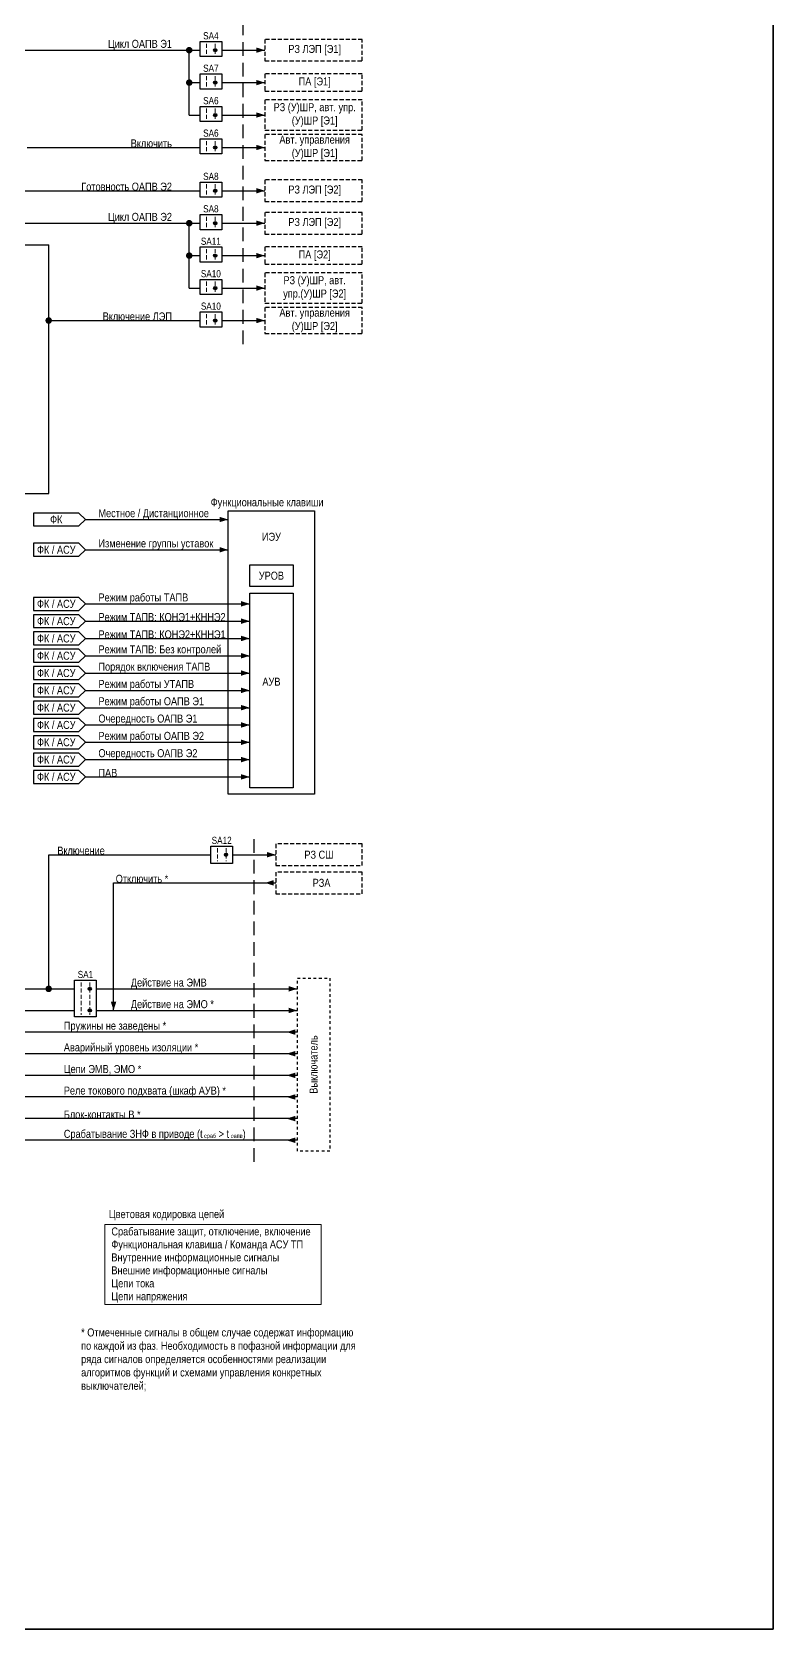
# Model space of a CAD drawing. Header units: millimetres. Extents: x -14593 to 14732, y -17400 to 5232.
# Drawn here: x 2542 to 2885, y -12940 to -12202 of the extents above; entities that cross this region are included whole.
import ezdxf
from ezdxf.enums import TextEntityAlignment as Align

# ---------------------------------------------------------------- set-up
doc = ezdxf.new("R2010")
doc.units = ezdxf.units.MM
doc.linetypes.add('JIS_02_1.2', pattern=[2.5, 1.25, -1.25])
doc.linetypes.add('штриховая2', pattern=[9.525, 6.35, -3.175])
for name, color, linetype, lineweight in [('Основная', 7, 'Continuous', 30), ('Отключение_включение', 1, 'Continuous', 30), ('Тонкая', 7, 'Continuous', 18), ('Цепи внешние', 84, 'Continuous', 30), ('Цепи внутренние', 5, 'Continuous', 30), ('Цепи ТН', 200, 'Continuous', 30), ('Цепи ТТ', 23, 'Continuous', 30), ('Цепь - ФК и АСУ', 132, 'Continuous', 30), ('Штриховая', 7, 'штриховая2', 20)]:
    doc.layers.add(name, color=color, linetype=linetype, lineweight=lineweight)
doc.layers.add('Рамка', color=8, linetype='Continuous', lineweight=35, plot=False)
doc.styles.add('Narrow', font='ARIALN.TTF')

# ---------------------------------------------------------------- blocks, each defined once
blk = doc.blocks.new('Point')
at = {"layer": 'Основная', "color": 0, "const_width": 1.5}
blk.add_lwpolyline([(-0.75, 0, 1), (0.75, 0, 1)], format="xyb", close=True, dxfattribs=at)

msp = doc.modelspace()

# ---------------------------------------------------------------- hatches: boundary and pattern name
at = {"layer": 'Тонкая', "lineweight": 25, "ltscale": 0.25}
h = msp.add_hatch(color=256, dxfattribs=at)
edge = h.paths.add_edge_path()
edge.add_arc((2627, -12210), 0.75, 0, 360)
h = msp.add_hatch(color=256, dxfattribs=at)
edge = h.paths.add_edge_path()
edge.add_arc((2627, -12225), 0.75, 0, 360)
h = msp.add_hatch(color=256, dxfattribs=at)
edge = h.paths.add_edge_path()
edge.add_arc((2627, -12240), 0.75, 0, 360)
h = msp.add_hatch(color=256, dxfattribs=at)
edge = h.paths.add_edge_path()
edge.add_arc((2627, -12255), 0.75, 0, 360)
h = msp.add_hatch(color=256, dxfattribs=at)
edge = h.paths.add_edge_path()
edge.add_arc((2627, -12275), 0.75, 0, 360)
h = msp.add_hatch(color=256, dxfattribs=at)
edge = h.paths.add_edge_path()
edge.add_arc((2627, -12290), 0.75, 0, 360)
h = msp.add_hatch(color=256, dxfattribs=at)
edge = h.paths.add_edge_path()
edge.add_arc((2627, -12305), 0.75, 0, 360)
h = msp.add_hatch(color=256, dxfattribs=at)
edge = h.paths.add_edge_path()
edge.add_arc((2627, -12320), 0.75, 0, 360)
h = msp.add_hatch(color=256, dxfattribs=at)
edge = h.paths.add_edge_path()
edge.add_arc((2627, -12335), 0.75, 0, 360)
h = msp.add_hatch(color=256, dxfattribs=at)
edge = h.paths.add_edge_path()
edge.add_arc((2632, -12582), 0.75, 0, 360)
h = msp.add_hatch(color=256, dxfattribs=at)
edge = h.paths.add_edge_path()
edge.add_arc((2569, -12644), 0.75, 0, 360)
h = msp.add_hatch(color=256, dxfattribs=at)
edge = h.paths.add_edge_path()
edge.add_arc((2569, -12654), 0.75, 0, 360)

# ---------------------------------------------------------------- linework, layer by layer
at = {"layer": 'Основная'}
for points in [[(2620, -12206), (2630, -12206), (2630, -12213), (2620, -12213)], [(2620, -12221), (2630, -12221), (2630, -12228), (2620, -12228)], [(2620, -12236), (2630, -12236), (2630, -12243), (2620, -12243)], [(2620, -12251), (2630, -12251), (2630, -12258), (2620, -12258)], [(2620, -12271), (2630, -12271), (2630, -12278), (2620, -12278)], [(2620, -12286), (2630, -12286), (2630, -12293), (2620, -12293)], [(2620, -12301), (2630, -12301), (2630, -12308), (2620, -12308)], [(2620, -12316), (2630, -12316), (2630, -12323), (2620, -12323)], [(2620, -12331), (2630, -12331), (2630, -12338), (2620, -12338)], [(2633, -12423), (2673, -12423), (2673, -12554), (2633, -12554)], [(2625, -12578), (2635, -12578), (2635, -12586), (2625, -12586)], [(2562, -12640), (2572, -12640), (2572, -12657), (2562, -12657)]]:
    msp.add_lwpolyline(points, close=True, dxfattribs=at)
at = {"layer": 'Основная', "ltscale": 0.3}
for points in [[(2643, -12448), (2663, -12448), (2663, -12458), (2643, -12458)], [(2643, -12461), (2663, -12461), (2663, -12551), (2643, -12551)]]:
    msp.add_lwpolyline(points, close=True, dxfattribs=at)
at = {"layer": 'Отключение_включение'}
for points in [[(2540, -12255), (2620, -12255)], [(2465, -12300), (2550, -12300)], [(2550, -12415), (2550, -12300)], [(2550, -12335), (2620, -12335)], [(2465, -12415), (2550, -12415)], [(2580, -12595), (2655, -12595)]]:
    msp.add_lwpolyline(points, dxfattribs=at)
at = {"layer": 'Отключение_включение', "ltscale": 0.3}
for points in [[(2580, -12654), (2580, -12595)], [(2500, -12644), (2562, -12644)], [(2572, -12644), (2665, -12644)], [(2510, -12654), (2562, -12654)], [(2572, -12654), (2665, -12654)]]:
    msp.add_lwpolyline(points, dxfattribs=at)
for points in [[(2650, -12595, 0, 2.5, 0), (2654, -12595, 0, 0, 0)], [(2580, -12654, 0, 2.5, 0), (2580, -12650, 0, 0, 0)], [(2665, -12644, 0, 2.5, 0), (2661, -12644, 0, 0, 0)], [(2665, -12654, 0, 2.5, 0), (2661, -12654, 0, 0, 0)]]:
    msp.add_lwpolyline(points, format="xyseb", dxfattribs=at)
at = {"layer": 'Рамка', "color": 1}
msp.add_lwpolyline([(2091, -11961), (2885, -11961), (2885, -12940), (2091, -12940)], close=True, dxfattribs=at)
at = {"layer": 'Тонкая', "ltscale": 0.3}
msp.add_lwpolyline([(2576, -12753), (2676, -12753), (2676, -12790), (2576, -12790)], close=True, dxfattribs=at)
at = {"layer": 'Тонкая', "lineweight": 25, "ltscale": 0.25}
for centre in [(2627, -12210), (2627, -12225), (2627, -12240), (2627, -12255), (2627, -12275), (2627, -12290), (2627, -12305), (2627, -12320), (2627, -12335), (2632, -12582), (2569, -12644), (2569, -12654)]:
    msp.add_circle(centre, 0.75, dxfattribs=at)
at = {"layer": 'Цепи внешние', "linetype": 'штриховая2', "ltscale": 0.3}
for points in [[(2695, -12205), (2650, -12205), (2650, -12215), (2695, -12215)], [(2695, -12221), (2650, -12221), (2650, -12229), (2695, -12229)], [(2695, -12233), (2650, -12233), (2650, -12247), (2695, -12247)], [(2695, -12249), (2650, -12249), (2650, -12261), (2695, -12261)], [(2695, -12270), (2650, -12270), (2650, -12280), (2695, -12280)], [(2695, -12285), (2650, -12285), (2650, -12295), (2695, -12295)], [(2695, -12301), (2650, -12301), (2650, -12309), (2695, -12309)], [(2695, -12313), (2650, -12313), (2650, -12327), (2695, -12327)], [(2695, -12329), (2650, -12329), (2650, -12341), (2695, -12341)], [(2695, -12577), (2655, -12577), (2655, -12587), (2695, -12587)], [(2695, -12590), (2655, -12590), (2655, -12600), (2695, -12600)]]:
    msp.add_lwpolyline(points, close=True, dxfattribs=at)
at = {"layer": 'Цепи внешние', "ltscale": 0.3}
for points in [[(2630, -12210), (2650, -12210)], [(2630, -12225), (2650, -12225)], [(2630, -12240), (2650, -12240)], [(2630, -12255), (2650, -12255)], [(2630, -12275), (2650, -12275)], [(2630, -12290), (2650, -12290)], [(2630, -12305), (2650, -12305)], [(2630, -12320), (2650, -12320)], [(2630, -12335), (2650, -12335)], [(2635, -12582), (2655, -12582)], [(2665, -12664), (2475, -12664)], [(2665, -12674), (2475, -12674)], [(2665, -12684), (2665, -12684), (2665, -12684), (2475, -12684)], [(2665, -12694), (2665, -12694), (2665, -12694), (2475, -12694)], [(2665, -12704), (2665, -12704), (2665, -12704), (2475, -12704)]]:
    msp.add_lwpolyline(points, dxfattribs=at)
for points in [[(2650, -12210, 0, 2.5, 0), (2646, -12210, 0, 0, 0)], [(2650, -12225, 0, 2.5, 0), (2646, -12225, 0, 0, 0)], [(2650, -12240, 0, 2.5, 0), (2646, -12240, 0, 0, 0)], [(2650, -12255, 0, 2.5, 0), (2646, -12255, 0, 0, 0)], [(2650, -12275, 0, 2.5, 0), (2646, -12275, 0, 0, 0)], [(2650, -12290, 0, 2.5, 0), (2646, -12290, 0, 0, 0)], [(2650, -12305, 0, 2.5, 0), (2646, -12305, 0, 0, 0)], [(2650, -12320, 0, 2.5, 0), (2646, -12320, 0, 0, 0)], [(2650, -12335, 0, 2.5, 0), (2646, -12335, 0, 0, 0)], [(2655, -12582, 0, 2.5, 0), (2651, -12582, 0, 0, 0)], [(2660, -12664, 0, 2.5, 0), (2664, -12664, 0, 0, 0)], [(2660, -12674, 0, 2.5, 0), (2664, -12674, 0, 0, 0)], [(2660, -12684, 0, 2.5, 0), (2664, -12684, 0, 0, 0)], [(2660, -12694, 0, 2.5, 0), (2664, -12694, 0, 0, 0)], [(2660, -12704, 0, 2.5, 0), (2664, -12704, 0, 0, 0)], [(2660, -12714, 0, 2.5, 0), (2664, -12714, 0, 0, 0)]]:
    msp.add_lwpolyline(points, format="xyseb", dxfattribs=at)
at = {"layer": 'Цепи внешние', "linetype": 'JIS_02_1.2'}
msp.add_lwpolyline([(2665, -12639), (2680, -12639), (2680, -12719), (2665, -12719)], close=True, dxfattribs=at)
at = {"layer": 'Цепи внешние'}
msp.add_lwpolyline([(2665, -12714), (2475, -12714)], dxfattribs=at)
at = {"layer": 'Цепи внутренние', "linetype": 'штриховая2'}
for points in [[(2640, -12346), (2640, -12123)], [(2645, -12724), (2645, -12572)]]:
    msp.add_lwpolyline(points, dxfattribs=at)
at = {"layer": 'Цепи внутренние', "ltscale": 0.3}
for points in [[(2520, -12210), (2620, -12210)], [(2615, -12225), (2620, -12225)], [(2615, -12240), (2620, -12240)], [(2490, -12275), (2620, -12275)], [(2520, -12290), (2620, -12290)], [(2615, -12305), (2620, -12305)], [(2615, -12320), (2620, -12320)], [(2550, -12644), (2550, -12582)], [(2550, -12582), (2625, -12582)]]:
    msp.add_lwpolyline(points, dxfattribs=at)
at = {"layer": 'Цепи внутренние'}
for points in [[(2615, -12209), (2615, -12209)], [(2615, -12240), (2615, -12210)], [(2615, -12224), (2615, -12224)], [(2615, -12289), (2615, -12289)], [(2615, -12320), (2615, -12290)], [(2615, -12304), (2615, -12304)]]:
    msp.add_lwpolyline(points, dxfattribs=at)
at = {"layer": 'Цепь - ФК и АСУ', "ltscale": 0.3}
for points in [[(2567, -12427), (2564, -12424), (2543, -12424), (2543, -12430), (2564, -12430), (2567, -12427)], [(2567, -12441), (2564, -12438), (2543, -12438), (2543, -12444), (2564, -12444), (2567, -12441)], [(2567, -12466), (2564, -12463), (2543, -12463), (2543, -12469), (2564, -12469), (2567, -12466)], [(2567, -12474), (2564, -12471), (2543, -12471), (2543, -12477), (2564, -12477), (2567, -12474)], [(2567, -12482), (2564, -12479), (2543, -12479), (2543, -12485), (2564, -12485), (2567, -12482)], [(2567, -12490), (2564, -12487), (2543, -12487), (2543, -12493), (2564, -12493), (2567, -12490)], [(2567, -12498), (2564, -12495), (2543, -12495), (2543, -12501), (2564, -12501), (2567, -12498)], [(2567, -12506), (2564, -12503), (2543, -12503), (2543, -12509), (2564, -12509), (2567, -12506)], [(2567, -12514), (2564, -12511), (2543, -12511), (2543, -12517), (2564, -12517), (2567, -12514)], [(2567, -12522), (2564, -12519), (2543, -12519), (2543, -12525), (2564, -12525), (2567, -12522)], [(2567, -12530), (2564, -12527), (2543, -12527), (2543, -12533), (2564, -12533), (2567, -12530)], [(2567, -12538), (2564, -12535), (2543, -12535), (2543, -12541), (2564, -12541), (2567, -12538)], [(2567, -12546), (2564, -12543), (2543, -12543), (2543, -12549), (2564, -12549), (2567, -12546)]]:
    msp.add_lwpolyline(points, dxfattribs=at)
at = {"layer": 'Цепь - ФК и АСУ'}
for points in [[(2567, -12427), (2633, -12427)], [(2567, -12441), (2633, -12441)], [(2567, -12466), (2643, -12466)], [(2567, -12474), (2643, -12474)], [(2567, -12482), (2643, -12482)], [(2567, -12490), (2643, -12490)], [(2567, -12498), (2643, -12498)], [(2567, -12506), (2643, -12506)], [(2567, -12514), (2643, -12514)], [(2567, -12522), (2643, -12522)], [(2567, -12530), (2643, -12530)], [(2567, -12538), (2643, -12538)], [(2567, -12546), (2643, -12546)]]:
    msp.add_lwpolyline(points, dxfattribs=at)
at = {"layer": 'Цепь - ФК и АСУ', "ltscale": 0.3}
for points in [[(2633, -12427, 0, 2.5, 0), (2629, -12427, 0, 0, 0)], [(2633, -12441, 0, 2.5, 0), (2629, -12441, 0, 0, 0)], [(2643, -12466, 0, 2.5, 0), (2639, -12466, 0, 0, 0)], [(2643, -12474, 0, 2.5, 0), (2639, -12474, 0, 0, 0)], [(2643, -12482, 0, 2.5, 0), (2639, -12482, 0, 0, 0)], [(2643, -12490, 0, 2.5, 0), (2639, -12490, 0, 0, 0)], [(2643, -12498, 0, 2.5, 0), (2639, -12498, 0, 0, 0)], [(2643, -12506, 0, 2.5, 0), (2639, -12506, 0, 0, 0)], [(2643, -12514, 0, 2.5, 0), (2639, -12514, 0, 0, 0)], [(2643, -12522, 0, 2.5, 0), (2639, -12522, 0, 0, 0)], [(2643, -12530, 0, 2.5, 0), (2639, -12530, 0, 0, 0)], [(2643, -12538, 0, 2.5, 0), (2639, -12538, 0, 0, 0)], [(2643, -12546, 0, 2.5, 0), (2639, -12546, 0, 0, 0)]]:
    msp.add_lwpolyline(points, format="xyseb", dxfattribs=at)
at = {"layer": 'Штриховая', "ltscale": 0.3}
for p, q in [((2623, -12207), (2623, -12212)), ((2627, -12207), (2627, -12212)), ((2623, -12222), (2623, -12227)), ((2627, -12222), (2627, -12227)), ((2623, -12237), (2623, -12242)), ((2627, -12237), (2627, -12242)), ((2623, -12252), (2623, -12257)), ((2627, -12252), (2627, -12257)), ((2623, -12272), (2623, -12277)), ((2627, -12272), (2627, -12277)), ((2623, -12287), (2623, -12292)), ((2627, -12287), (2627, -12292)), ((2623, -12302), (2623, -12307)), ((2627, -12302), (2627, -12307)), ((2623, -12317), (2623, -12322)), ((2627, -12317), (2627, -12322)), ((2623, -12332), (2623, -12337)), ((2627, -12332), (2627, -12337)), ((2628, -12579), (2628, -12585)), ((2632, -12579), (2632, -12585)), ((2565, -12641), (2565, -12656)), ((2569, -12641), (2569, -12656))]:
    msp.add_line(p, q, dxfattribs=at)

# ---------------------------------------------------------------- block references
at = {"layer": 'Отключение_включение'}
msp.add_blockref('Point', (2550, -12335), dxfattribs=at)
at = {"layer": 'Цепи внутренние'}
for p in [(2615, -12210), (2615, -12225), (2615, -12290), (2615, -12305), (2550, -12644)]:
    msp.add_blockref('Point', p, dxfattribs=at)

# ---------------------------------------------------------------- texts
at = {"layer": 'Основная', "style": 'Narrow'}
for s, height, p in [('SA4', 3.3, (2625, -12205)), ('SA7', 3.3, (2625, -12220)), ('SA6', 3.3, (2625, -12235)), ('SA6', 3.3, (2625, -12250)), ('SA8', 3.3, (2625, -12270)), ('SA8', 3.3, (2625, -12285)), ('SA11', 3.3, (2625, -12300)), ('SA10', 3.3, (2625, -12315)), ('SA10', 3.3, (2625, -12330)), ('SA12', 3.3, (2630, -12577)), ('SA1', 3.3, (2567, -12639)), ('Цветовая кодировка цепей', 3.7, (2604.5, -12750))]:
    msp.add_text(s, height=height, dxfattribs=at).set_placement(p, align=Align.CENTER)
at = {"layer": 'Основная', "char_height": 3.7, "style": 'Narrow'}
for s, insert, width, attachment_point in [('{\\C0;Цикл ОАПВ Э1}', (2607, -12210), 87, 9), ('РЗ ЛЭП [Э1]', (2673, -12210), 44, 5), ('ПА [Э1]', (2673, -12225), 44, 5), ('РЗ (У)ШР, авт. упр. (У)ШР [Э1]', (2673, -12240), 44, 5), ('Авт. управления (У)ШР [Э1]', (2673, -12255), 44, 5), ('{\\C0;Включить}', (2607, -12255), 87, 9), ('{\\C0;Готовность ОАПВ Э2}', (2607, -12275), 87, 9), ('РЗ ЛЭП [Э2]', (2673, -12275), 44, 5), ('{\\C0;Цикл ОАПВ Э2}', (2607, -12290), 87, 9), ('РЗ ЛЭП [Э2]', (2673, -12290), 44, 5), ('ПА [Э2]', (2673, -12305), 44, 5), ('РЗ (У)ШР, авт. упр.(У)ШР [Э2]', (2673, -12320), 44, 5), ('{\\C0;Включение ЛЭП}', (2607, -12335), 87, 9), ('Авт. управления (У)ШР [Э2]', (2673, -12335), 44, 5), ('Функциональные клавиши', (2651, -12422), 94, 8), ('ФК', (2553.5, -12427), 21, 5), ('Местное / Дистанционное', (2573, -12427), 89, 7), ('ИЭУ', (2653, -12435), 40, 5), ('ФК / АСУ', (2553.5, -12441), 21, 5), ('Изменение группы уставок', (2573, -12441), 89, 7), ('УРОВ', (2653, -12453), 40, 5), ('ФК / АСУ', (2553.5, -12466), 21, 5), ('Режим работы ТАПВ', (2573, -12466), 99, 7), ('ФК / АСУ', (2553.5, -12474), 21, 5), ('Режим ТАПВ: {\\C0;КОНЭ1+КННЭ2}', (2573, -12474), 99, 7), ('Режим ТАПВ:{\\C0; КОНЭ2+КННЭ1}', (2573, -12482), 99, 7), ('ФК / АСУ', (2553.5, -12482), 21, 5), ('Режим ТАПВ: Без контролей', (2573, -12490), 99, 7), ('ФК / АСУ', (2553.5, -12490), 21, 5), ('Порядок включения ТАПВ', (2573, -12498), 99, 7), ('ФК / АСУ', (2553.5, -12498), 21, 5), ('Режим работы УТАПВ', (2573, -12506), 99, 7), ('АУВ', (2653, -12502), 20, 5), ('ФК / АСУ', (2553.5, -12506), 21, 5), ('ФК / АСУ', (2553.5, -12514), 21, 5), ('Режим работы ОАПВ Э1', (2573, -12514), 99, 7), ('ФК / АСУ', (2553.5, -12522), 21, 5), ('Очередность ОАПВ Э1', (2573, -12522), 99, 7), ('ФК / АСУ', (2553.5, -12530), 21, 5), ('Режим работы ОАПВ Э2', (2573, -12530), 99, 7), ('ФК / АСУ', (2553.5, -12538), 21, 5), ('Очередность ОАПВ Э2', (2573, -12538), 99, 7), ('ФК / АСУ', (2553.5, -12546), 21, 5), ('ПАВ', (2573, -12546), 99, 7), ('Включение', (2554, -12582), 79, 7), ('РЗ СШ', (2675, -12582), 40, 5), ('Отключить *', (2581, -12595), 30, 7), ('  РЗА', (2675, -12595), 40, 5), ('{\\C0;Действие на ЭМВ}', (2588, -12644), 39, 7), ('{\\C0;Действие на ЭМО *}', (2588, -12654), 43.2754, 7), ('{\\C0;Пружины не заведены *}', (2557, -12664), 80, 7), ('{\\C0;Аварийный уровень изоляции *}', (2557, -12674), 80, 7), ('{\\C0;Цепи ЭМВ, ЭМО *}', (2557, -12684), 43.2754, 7), ('{\\C0;Реле токового подхвата (шкаф АУВ) *}', (2557, -12694), 83, 7), ('{\\C0;Блок-контакты В *}', (2557, -12704), 43.2754, 7), ('{\\C0;Срабатывание ЗНФ в приводе (t\\H0.5x;\\S^  сраб;\\H2x; > t\\H0.5x;\\S^  оапв;\\H2x;)}', (2557, -12714), 87, 7), ('* Отмеченные сигналы в общем случае содержат информацию по каждой из фаз. Необходимость в пофазной информации для ряда сигналов определяется особенностями реализации алгоритмов функций и схемами управления конкретных выключателей;', (2565, -12801), 131, 1)]:
    msp.add_mtext(s, dxfattribs=dict(at, insert=insert, width=width, attachment_point=attachment_point))
at = {"layer": 'Основная', "insert": (2672.5, -12679), "char_height": 3.7, "width": 80, "attachment_point": 5, "rotation": 90, "style": 'Narrow'}
msp.add_mtext('{\\C0;Выключатель}', dxfattribs=at)
at = {"layer": 'Отключение_включение', "style": 'Narrow'}
msp.add_text('Срабатывание защит, отключение, включение', height=3.7, dxfattribs=at).set_placement((2579, -12758))
at = {"layer": 'Цепи внешние', "style": 'Narrow'}
msp.add_text('Внешние информационные сигналы', height=3.7, dxfattribs=at).set_placement((2579, -12776))
at = {"layer": 'Цепи внутренние', "style": 'Narrow'}
msp.add_text('Внутренние информационные сигналы', height=3.7, dxfattribs=at).set_placement((2579, -12770))
at = {"layer": 'Цепи ТН', "style": 'Narrow'}
msp.add_text('Цепи напряжения', height=3.7, dxfattribs=at).set_placement((2579, -12788))
at = {"layer": 'Цепи ТТ', "style": 'Narrow'}
msp.add_text('Цепи тока', height=3.7, dxfattribs=at).set_placement((2579, -12782))
at = {"layer": 'Цепь - ФК и АСУ', "style": 'Narrow'}
msp.add_text('Функциональная клавиша / Команда АСУ ТП', height=3.7, dxfattribs=at).set_placement((2579, -12764))

doc.saveas('drawing.dxf')
